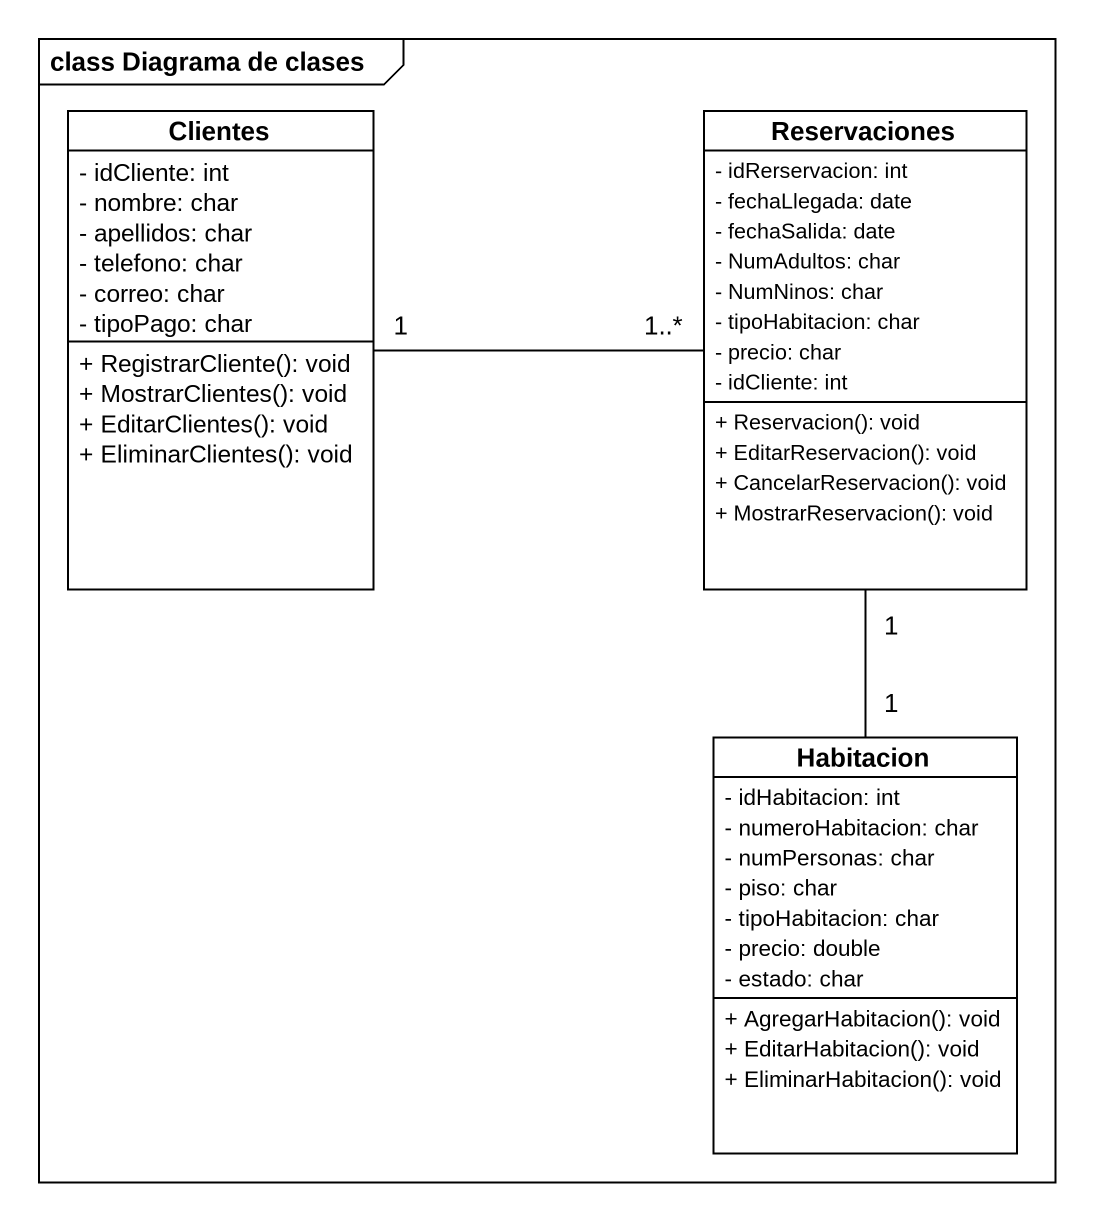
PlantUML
@startuml
mainframe class Diagrama de clases
hide circle
hide empty members
skinparam classAttributeIconSize 0
class Clientes {
  - idCliente: int
  - nombre: char
  - apellidos: char
  - telefono: char
  - correo: char
  - tipoPago: char
  + RegistrarCliente(): void
  + MostrarClientes(): void
  + EditarClientes(): void
  + EliminarClientes(): void
}
class Reservaciones {
  - idRerservacion: int
  - fechaLlegada: date
  - fechaSalida: date
  - NumAdultos: char
  - NumNinos: char
  - tipoHabitacion: char
  - precio: char
  - idCliente: int
  + Reservacion(): void
  + EditarReservacion(): void
  + CancelarReservacion(): void
  + MostrarReservacion(): void
}
class Habitacion {
  - idHabitacion: int
  - numeroHabitacion: char
  - numPersonas: char
  - piso: char
  - tipoHabitacion: char
  - precio: double
  - estado: char
  + AgregarHabitacion(): void
  + EditarHabitacion(): void
  + EliminarHabitacion(): void
}
Clientes "1" -right- "1..*" Reservaciones
Reservaciones "1" -- "1" Habitacion
@enduml
